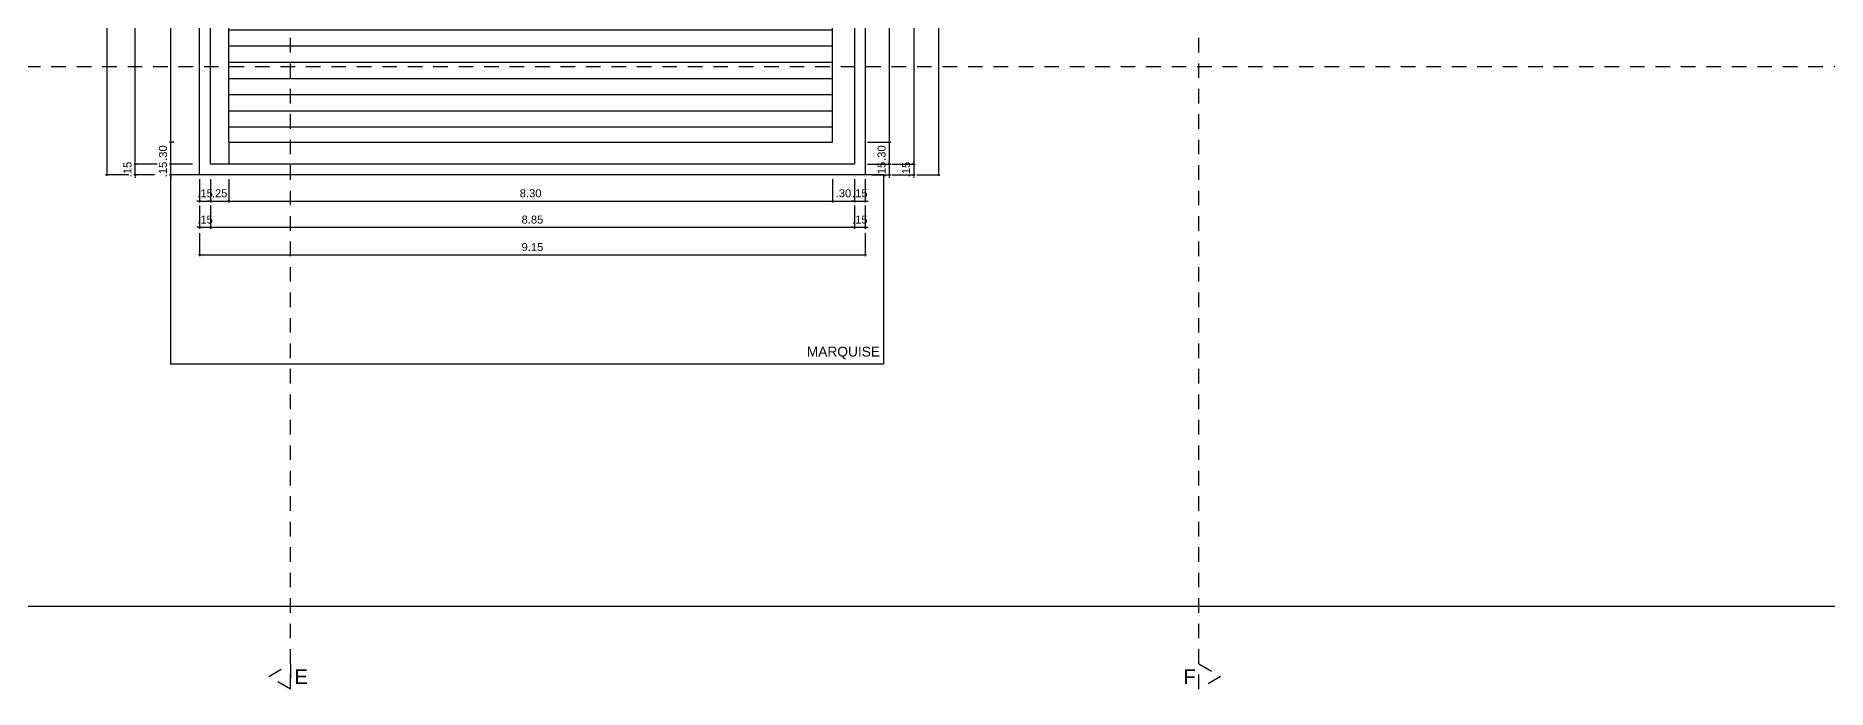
# Model space of a CAD drawing. Header units: millimetres. Extents: x 2125 to 3408, y 1171 to 1686.
# Drawn here: x 2677.66 to 2702.28, y 1437.1 to 1446.08 of the extents above; entities that cross this region are included whole.
import ezdxf

# ---------------------------------------------------------------- set-up
doc = ezdxf.new("R2010")
doc.units = ezdxf.units.MM
doc.linetypes.add('CONTORNO_QUADRO_T', pattern=[0.35, 0.2, -0.15])
for name, color, linetype in [('CALHA', 2, 'Continuous'), ('cobertura', 1, 'Continuous'), ('cotas', 7, 'Continuous'), ('linha de corte', 1, 'Continuous'), ('PAREDES', 4, 'Continuous'), ('RUFO', 3, 'Continuous'), ('TEXTO03', 2, 'Continuous')]:
    doc.layers.add(name, color=color, linetype=linetype)
doc.styles.add('ROMANS', font='arial.ttf')
doc.styles.add('TEXTO1', font='swissko.ttf', dxfattribs={"width": 0.6, "height": 0.1})
doc.dimstyles.new('ESCALA75', dxfattribs={"dimtxt": 0.11, "dimasz": 0.02, "dimexe": 0.02, "dimexo": 0.04, "dimgap": 0.05, "dimtad": 1, "dimzin": 4, "dimdsep": 46, "dimtxsty": 'ROMANS', "dimblk1": 'PPC', "dimblk2": 'PPC', "dimsah": 1, "dimcen": 0.02, "dimclrd": 7, "dimclre": 7, "dimclrt": 3, "dimazin": 1, "dimtfac": 1, "dimtix": 1, "dimtmove": 0, "dimatfit": 3, "dimldrblk": 'PPC', "dimfxl": 0, "dimtolj": 1, "dimtzin": 12, "dimarcsym": 0})

# ---------------------------------------------------------------- blocks, each defined once
blk = doc.blocks.new('PPC')
at = {"color": 2}
blk.add_circle((0, 0), 0.5, dxfattribs=at)
blk = doc.blocks.new('*D681')
at = {"layer": 'cotas', "color": 7, "lineweight": -2, "transparency": 16777216}
for p, q in [((2689.15, 1451.819), (2689.409, 1451.819)), ((2689.389, 1451.799), (2689.389, 1444.639)), ((2689.089, 1444.619), (2689.409, 1444.619))]:
    blk.add_line(p, q, dxfattribs=at)
at = {"layer": 'DEFPOINTS', "color": 0, "transparency": 16777216}
for p in [(2689.11, 1451.819), (2688.66, 1444.619), (2689.389, 1444.619)]:
    blk.add_point(p, dxfattribs=at)
at = {"layer": 'cotas', "color": 7, "lineweight": -2, "transparency": 16777216, "xscale": 0.02, "yscale": 0.02, "zscale": 0.02}
for p, rotation in [((2689.389, 1451.819), 90), ((2689.389, 1444.619), 270)]:
    blk.add_blockref('PPC', p, dxfattribs=dict(at, rotation=rotation))
at = {"layer": 'cotas', "color": 3, "transparency": 16777216, "insert": (2689.283, 1448.219), "char_height": 0.11, "attachment_point": 5, "rotation": 90, "style": 'ROMANS'}
blk.add_mtext('\\A1;7.20', dxfattribs=at)
blk = doc.blocks.new('*D682')
at = {"layer": 'cotas', "color": 7, "lineweight": -2, "transparency": 16777216}
for p, q in [((2689.089, 1444.619), (2689.409, 1444.619)), ((2689.389, 1444.599), (2689.389, 1444.339)), ((2689.089, 1444.319), (2689.409, 1444.319))]:
    blk.add_line(p, q, dxfattribs=at)
at = {"layer": 'DEFPOINTS', "color": 0, "transparency": 16777216}
for p in [(2688.66, 1444.619), (2688.96, 1444.319), (2689.389, 1444.319)]:
    blk.add_point(p, dxfattribs=at)
at = {"layer": 'cotas', "color": 7, "lineweight": -2, "transparency": 16777216, "xscale": 0.02, "yscale": 0.02, "zscale": 0.02}
for p, rotation in [((2689.389, 1444.619), 90), ((2689.389, 1444.319), 270)]:
    blk.add_blockref('PPC', p, dxfattribs=dict(at, rotation=rotation))
at = {"layer": 'cotas', "color": 3, "transparency": 16777216, "insert": (2689.283, 1444.469), "char_height": 0.11, "attachment_point": 5, "rotation": 90, "style": 'ROMANS'}
blk.add_mtext('\\A1;.30', dxfattribs=at)
blk = doc.blocks.new('*D683')
at = {"layer": 'DEFPOINTS', "color": 0, "ltscale": 0.0001, "transparency": 16777216}
for p in [(2688.96, 1444.319), (2689.11, 1444.169), (2689.389, 1444.169)]:
    blk.add_point(p, dxfattribs=at)
at = {"layer": 'TEXTO03', "color": 7, "lineweight": -2, "ltscale": 0.0001, "transparency": 16777216}
for p, q in [((2689.089, 1444.319), (2689.409, 1444.319)), ((2689.15, 1444.169), (2689.409, 1444.169)), ((2689.389, 1444.339), (2689.389, 1444.359)), ((2689.389, 1444.319), (2689.389, 1444.169)), ((2689.389, 1444.149), (2689.389, 1444.129))]:
    blk.add_line(p, q, dxfattribs=at)
at = {"layer": 'TEXTO03', "color": 7, "lineweight": -2, "ltscale": 0.0001, "transparency": 16777216, "xscale": 0.02, "yscale": 0.02, "zscale": 0.02}
for p, rotation in [((2689.389, 1444.319), 270), ((2689.389, 1444.169), 90)]:
    blk.add_blockref('PPC', p, dxfattribs=dict(at, rotation=rotation))
at = {"layer": 'TEXTO03', "color": 3, "ltscale": 0.0001, "transparency": 16777216, "insert": (2689.283, 1444.244), "char_height": 0.11, "attachment_point": 5, "rotation": 90, "style": 'ROMANS'}
blk.add_mtext('\\A1;.15', dxfattribs=at)
blk = doc.blocks.new('*D684')
at = {"layer": 'cotas', "color": 7, "lineweight": -2, "transparency": 16777216}
for p, q in [((2689.723, 1451.969), (2689.746, 1451.969)), ((2689.726, 1451.949), (2689.726, 1444.339)), ((2689.426, 1444.319), (2689.746, 1444.319))]:
    blk.add_line(p, q, dxfattribs=at)
at = {"layer": 'DEFPOINTS', "color": 0, "transparency": 16777216}
for p in [(2689.683, 1451.969), (2689.008, 1444.319), (2689.726, 1444.319)]:
    blk.add_point(p, dxfattribs=at)
at = {"layer": 'cotas', "color": 7, "lineweight": -2, "transparency": 16777216, "xscale": 0.02, "yscale": 0.02, "zscale": 0.02}
for p, rotation in [((2689.726, 1451.969), 90), ((2689.726, 1444.319), 270)]:
    blk.add_blockref('PPC', p, dxfattribs=dict(at, rotation=rotation))
at = {"layer": 'cotas', "color": 3, "transparency": 16777216, "insert": (2689.619, 1448.144), "char_height": 0.11, "attachment_point": 5, "rotation": 90, "style": 'ROMANS'}
blk.add_mtext('\\A1;7.65', dxfattribs=at)
blk = doc.blocks.new('*D685')
at = {"layer": 'cotas', "color": 7, "lineweight": -2, "transparency": 16777216}
for p, q in [((2689.426, 1444.319), (2689.746, 1444.319)), ((2689.426, 1444.169), (2689.746, 1444.169)), ((2689.726, 1444.339), (2689.726, 1444.359)), ((2689.726, 1444.319), (2689.726, 1444.169)), ((2689.726, 1444.149), (2689.726, 1444.129))]:
    blk.add_line(p, q, dxfattribs=at)
at = {"layer": 'DEFPOINTS', "color": 0, "transparency": 16777216}
for p in [(2689.008, 1444.319), (2689.158, 1444.169), (2689.726, 1444.169)]:
    blk.add_point(p, dxfattribs=at)
at = {"layer": 'cotas', "color": 7, "lineweight": -2, "transparency": 16777216, "xscale": 0.02, "yscale": 0.02, "zscale": 0.02}
for p, rotation in [((2689.726, 1444.319), 270), ((2689.726, 1444.169), 90)]:
    blk.add_blockref('PPC', p, dxfattribs=dict(at, rotation=rotation))
at = {"layer": 'cotas', "color": 3, "transparency": 16777216, "insert": (2689.619, 1444.244), "char_height": 0.11, "attachment_point": 5, "rotation": 90, "style": 'ROMANS'}
blk.add_mtext('\\A1;.15', dxfattribs=at)
blk = doc.blocks.new('*D686')
at = {"layer": 'cotas', "color": 7, "lineweight": -2, "transparency": 16777216}
for p, q in [((2690.066, 1451.969), (2690.086, 1451.969)), ((2690.066, 1451.949), (2690.066, 1444.189)), ((2689.766, 1444.169), (2690.086, 1444.169))]:
    blk.add_line(p, q, dxfattribs=at)
at = {"layer": 'DEFPOINTS', "color": 0, "transparency": 16777216}
for p in [(2690.046, 1451.969), (2689.211, 1444.169), (2690.066, 1444.169)]:
    blk.add_point(p, dxfattribs=at)
at = {"layer": 'cotas', "color": 7, "lineweight": -2, "transparency": 16777216, "xscale": 0.02, "yscale": 0.02, "zscale": 0.02}
for p, rotation in [((2690.066, 1451.969), 90), ((2690.066, 1444.169), 270)]:
    blk.add_blockref('PPC', p, dxfattribs=dict(at, rotation=rotation))
at = {"layer": 'cotas', "color": 3, "transparency": 16777216, "insert": (2689.96, 1448.069), "char_height": 0.11, "attachment_point": 5, "rotation": 90, "style": 'ROMANS'}
blk.add_mtext('\\A1;7.80', dxfattribs=at)
blk = doc.blocks.new('*D762')
at = {"layer": 'cotas', "color": 7, "lineweight": -2, "transparency": 16777216}
for p, q in [((2679.909, 1444.11), (2679.909, 1443.79)), ((2680.059, 1444.11), (2680.059, 1443.79)), ((2679.889, 1443.81), (2679.869, 1443.81)), ((2679.909, 1443.81), (2680.059, 1443.81)), ((2680.079, 1443.81), (2680.099, 1443.81))]:
    blk.add_line(p, q, dxfattribs=at)
at = {"layer": 'DEFPOINTS', "color": 0, "transparency": 16777216}
for p in [(2679.909, 1444.169), (2680.059, 1444.319), (2680.059, 1443.81)]:
    blk.add_point(p, dxfattribs=at)
at = {"layer": 'cotas', "color": 7, "lineweight": -2, "transparency": 16777216, "xscale": 0.02, "yscale": 0.02, "zscale": 0.02}
blk.add_blockref('PPC', (2679.909, 1443.81), dxfattribs=at)
at = {"layer": 'cotas', "color": 7, "lineweight": -2, "transparency": 16777216, "xscale": 0.02, "yscale": 0.02, "zscale": 0.02, "rotation": 180}
blk.add_blockref('PPC', (2680.059, 1443.81), dxfattribs=at)
at = {"layer": 'cotas', "color": 3, "transparency": 16777216, "insert": (2679.984, 1443.916), "char_height": 0.11, "attachment_point": 5, "style": 'ROMANS'}
blk.add_mtext('\\A1;.15', dxfattribs=at)
blk = doc.blocks.new('*D763')
at = {"layer": 'cotas', "color": 7, "lineweight": -2, "transparency": 16777216}
for p, q in [((2680.059, 1444.11), (2680.059, 1443.79)), ((2680.309, 1444.11), (2680.309, 1443.79)), ((2680.039, 1443.81), (2680.019, 1443.81)), ((2680.059, 1443.81), (2680.309, 1443.81)), ((2680.329, 1443.81), (2680.349, 1443.81))]:
    blk.add_line(p, q, dxfattribs=at)
at = {"layer": 'DEFPOINTS', "color": 0, "transparency": 16777216}
for p in [(2680.059, 1444.319), (2680.309, 1444.319), (2680.309, 1443.81)]:
    blk.add_point(p, dxfattribs=at)
at = {"layer": 'cotas', "color": 7, "lineweight": -2, "transparency": 16777216, "xscale": 0.02, "yscale": 0.02, "zscale": 0.02}
blk.add_blockref('PPC', (2680.059, 1443.81), dxfattribs=at)
at = {"layer": 'cotas', "color": 7, "lineweight": -2, "transparency": 16777216, "xscale": 0.02, "yscale": 0.02, "zscale": 0.02, "rotation": 180}
blk.add_blockref('PPC', (2680.309, 1443.81), dxfattribs=at)
at = {"layer": 'cotas', "color": 3, "transparency": 16777216, "insert": (2680.184, 1443.916), "char_height": 0.11, "attachment_point": 5, "style": 'ROMANS'}
blk.add_mtext('\\A1;.25', dxfattribs=at)
blk = doc.blocks.new('*D764')
at = {"layer": 'cotas', "color": 7, "lineweight": -2, "transparency": 16777216}
for p, q in [((2680.309, 1444.11), (2680.309, 1443.79)), ((2688.609, 1444.11), (2688.609, 1443.79)), ((2680.329, 1443.81), (2688.589, 1443.81))]:
    blk.add_line(p, q, dxfattribs=at)
at = {"layer": 'DEFPOINTS', "color": 0, "transparency": 16777216}
for p in [(2688.609, 1444.619), (2680.309, 1444.319), (2688.609, 1443.81)]:
    blk.add_point(p, dxfattribs=at)
at = {"layer": 'cotas', "color": 7, "lineweight": -2, "transparency": 16777216, "xscale": 0.02, "yscale": 0.02, "zscale": 0.02, "rotation": 180}
blk.add_blockref('PPC', (2680.309, 1443.81), dxfattribs=at)
at = {"layer": 'cotas', "color": 7, "lineweight": -2, "transparency": 16777216, "xscale": 0.02, "yscale": 0.02, "zscale": 0.02}
blk.add_blockref('PPC', (2688.609, 1443.81), dxfattribs=at)
at = {"layer": 'cotas', "color": 3, "transparency": 16777216, "insert": (2684.459, 1443.916), "char_height": 0.11, "attachment_point": 5, "style": 'ROMANS'}
blk.add_mtext('\\A1;8.30', dxfattribs=at)
blk = doc.blocks.new('*D765')
at = {"layer": 'cotas', "color": 7, "lineweight": -2, "transparency": 16777216}
for p, q in [((2688.609, 1444.11), (2688.609, 1443.79)), ((2688.909, 1444.11), (2688.909, 1443.79)), ((2688.629, 1443.81), (2688.889, 1443.81))]:
    blk.add_line(p, q, dxfattribs=at)
at = {"layer": 'DEFPOINTS', "color": 0, "transparency": 16777216}
for p in [(2688.609, 1444.619), (2688.909, 1444.319), (2688.909, 1443.81)]:
    blk.add_point(p, dxfattribs=at)
at = {"layer": 'cotas', "color": 7, "lineweight": -2, "transparency": 16777216, "xscale": 0.02, "yscale": 0.02, "zscale": 0.02, "rotation": 180}
blk.add_blockref('PPC', (2688.609, 1443.81), dxfattribs=at)
at = {"layer": 'cotas', "color": 7, "lineweight": -2, "transparency": 16777216, "xscale": 0.02, "yscale": 0.02, "zscale": 0.02}
blk.add_blockref('PPC', (2688.909, 1443.81), dxfattribs=at)
at = {"layer": 'cotas', "color": 3, "transparency": 16777216, "insert": (2688.759, 1443.916), "char_height": 0.11, "attachment_point": 5, "style": 'ROMANS'}
blk.add_mtext('\\A1;.30', dxfattribs=at)
blk = doc.blocks.new('*D766')
at = {"layer": 'cotas', "color": 7, "lineweight": -2, "transparency": 16777216}
for p, q in [((2688.909, 1444.11), (2688.909, 1443.79)), ((2689.059, 1444.11), (2689.059, 1443.79)), ((2688.889, 1443.81), (2688.869, 1443.81)), ((2688.909, 1443.81), (2689.059, 1443.81)), ((2689.079, 1443.81), (2689.099, 1443.81))]:
    blk.add_line(p, q, dxfattribs=at)
at = {"layer": 'DEFPOINTS', "color": 0, "transparency": 16777216}
for p in [(2688.909, 1444.319), (2689.059, 1444.169), (2689.059, 1443.81)]:
    blk.add_point(p, dxfattribs=at)
at = {"layer": 'cotas', "color": 7, "lineweight": -2, "transparency": 16777216, "xscale": 0.02, "yscale": 0.02, "zscale": 0.02}
blk.add_blockref('PPC', (2688.909, 1443.81), dxfattribs=at)
at = {"layer": 'cotas', "color": 7, "lineweight": -2, "transparency": 16777216, "xscale": 0.02, "yscale": 0.02, "zscale": 0.02, "rotation": 180}
blk.add_blockref('PPC', (2689.059, 1443.81), dxfattribs=at)
at = {"layer": 'cotas', "color": 3, "transparency": 16777216, "insert": (2688.984, 1443.916), "char_height": 0.11, "attachment_point": 5, "style": 'ROMANS'}
blk.add_mtext('\\A1;.15', dxfattribs=at)
blk = doc.blocks.new('*D687')
at = {"layer": 'cotas', "color": 7, "lineweight": -2, "transparency": 16777216}
for p, q in [((2679.909, 1443.749), (2679.909, 1443.429)), ((2680.059, 1443.749), (2680.059, 1443.429)), ((2679.889, 1443.449), (2679.869, 1443.449)), ((2679.909, 1443.449), (2680.059, 1443.449)), ((2680.079, 1443.449), (2680.099, 1443.449))]:
    blk.add_line(p, q, dxfattribs=at)
at = {"layer": 'DEFPOINTS', "color": 0, "transparency": 16777216}
for p in [(2679.909, 1444.124), (2680.059, 1444.274), (2680.059, 1443.449)]:
    blk.add_point(p, dxfattribs=at)
at = {"layer": 'cotas', "color": 7, "lineweight": -2, "transparency": 16777216, "xscale": 0.02, "yscale": 0.02, "zscale": 0.02}
blk.add_blockref('PPC', (2679.909, 1443.449), dxfattribs=at)
at = {"layer": 'cotas', "color": 7, "lineweight": -2, "transparency": 16777216, "xscale": 0.02, "yscale": 0.02, "zscale": 0.02, "rotation": 180}
blk.add_blockref('PPC', (2680.059, 1443.449), dxfattribs=at)
at = {"layer": 'cotas', "color": 3, "transparency": 16777216, "insert": (2679.984, 1443.555), "char_height": 0.11, "attachment_point": 5, "style": 'ROMANS'}
blk.add_mtext('\\A1;.15', dxfattribs=at)
blk = doc.blocks.new('*D688')
at = {"layer": 'cotas', "color": 7, "lineweight": -2, "transparency": 16777216}
for p, q in [((2680.059, 1443.749), (2680.059, 1443.429)), ((2688.909, 1443.749), (2688.909, 1443.429)), ((2680.079, 1443.449), (2688.889, 1443.449))]:
    blk.add_line(p, q, dxfattribs=at)
at = {"layer": 'DEFPOINTS', "color": 0, "transparency": 16777216}
for p in [(2680.059, 1444.274), (2688.909, 1444.274), (2688.909, 1443.449)]:
    blk.add_point(p, dxfattribs=at)
at = {"layer": 'cotas', "color": 7, "lineweight": -2, "transparency": 16777216, "xscale": 0.02, "yscale": 0.02, "zscale": 0.02, "rotation": 180}
blk.add_blockref('PPC', (2680.059, 1443.449), dxfattribs=at)
at = {"layer": 'cotas', "color": 7, "lineweight": -2, "transparency": 16777216, "xscale": 0.02, "yscale": 0.02, "zscale": 0.02}
blk.add_blockref('PPC', (2688.909, 1443.449), dxfattribs=at)
at = {"layer": 'cotas', "color": 3, "transparency": 16777216, "insert": (2684.484, 1443.555), "char_height": 0.11, "attachment_point": 5, "style": 'ROMANS'}
blk.add_mtext('\\A1;8.85', dxfattribs=at)
blk = doc.blocks.new('*D689')
at = {"layer": 'cotas', "color": 7, "lineweight": -2, "transparency": 16777216}
for p, q in [((2688.909, 1443.749), (2688.909, 1443.429)), ((2689.059, 1443.749), (2689.059, 1443.429)), ((2688.889, 1443.449), (2688.869, 1443.449)), ((2688.909, 1443.449), (2689.059, 1443.449)), ((2689.079, 1443.449), (2689.099, 1443.449))]:
    blk.add_line(p, q, dxfattribs=at)
at = {"layer": 'DEFPOINTS', "color": 0, "transparency": 16777216}
for p in [(2688.909, 1444.274), (2689.059, 1444.124), (2689.059, 1443.449)]:
    blk.add_point(p, dxfattribs=at)
at = {"layer": 'cotas', "color": 7, "lineweight": -2, "transparency": 16777216, "xscale": 0.02, "yscale": 0.02, "zscale": 0.02}
blk.add_blockref('PPC', (2688.909, 1443.449), dxfattribs=at)
at = {"layer": 'cotas', "color": 7, "lineweight": -2, "transparency": 16777216, "xscale": 0.02, "yscale": 0.02, "zscale": 0.02, "rotation": 180}
blk.add_blockref('PPC', (2689.059, 1443.449), dxfattribs=at)
at = {"layer": 'cotas', "color": 3, "transparency": 16777216, "insert": (2688.984, 1443.555), "char_height": 0.11, "attachment_point": 5, "style": 'ROMANS'}
blk.add_mtext('\\A1;.15', dxfattribs=at)
blk = doc.blocks.new('*D690')
at = {"layer": 'cotas', "color": 7, "lineweight": -2, "transparency": 16777216}
for p, q in [((2679.909, 1443.371), (2679.909, 1443.051)), ((2689.059, 1443.371), (2689.059, 1443.051)), ((2679.929, 1443.071), (2689.039, 1443.071))]:
    blk.add_line(p, q, dxfattribs=at)
at = {"layer": 'DEFPOINTS', "color": 0, "transparency": 16777216}
for p in [(2679.909, 1444.078), (2689.059, 1444.078), (2689.059, 1443.071)]:
    blk.add_point(p, dxfattribs=at)
at = {"layer": 'cotas', "color": 7, "lineweight": -2, "transparency": 16777216, "xscale": 0.02, "yscale": 0.02, "zscale": 0.02, "rotation": 180}
blk.add_blockref('PPC', (2679.909, 1443.071), dxfattribs=at)
at = {"layer": 'cotas', "color": 7, "lineweight": -2, "transparency": 16777216, "xscale": 0.02, "yscale": 0.02, "zscale": 0.02}
blk.add_blockref('PPC', (2689.059, 1443.071), dxfattribs=at)
at = {"layer": 'cotas', "color": 3, "transparency": 16777216, "insert": (2684.484, 1443.177), "char_height": 0.11, "attachment_point": 5, "style": 'ROMANS'}
blk.add_mtext('\\A1;9.15', dxfattribs=at)
blk = doc.blocks.new('*D691')
at = {"layer": 'cotas', "color": 7, "lineweight": -2, "transparency": 16777216}
for p, q in [((2679.813, 1444.319), (2679.493, 1444.319)), ((2679.776, 1444.169), (2679.493, 1444.169)), ((2679.513, 1444.339), (2679.513, 1444.359)), ((2679.513, 1444.169), (2679.513, 1444.319)), ((2679.513, 1444.149), (2679.513, 1444.129))]:
    blk.add_line(p, q, dxfattribs=at)
at = {"layer": 'DEFPOINTS', "color": 0, "transparency": 16777216}
for p in [(2679.513, 1444.319), (2679.816, 1444.169), (2679.966, 1444.319)]:
    blk.add_point(p, dxfattribs=at)
at = {"layer": 'cotas', "color": 7, "lineweight": -2, "transparency": 16777216, "xscale": 0.02, "yscale": 0.02, "zscale": 0.02}
for p, rotation in [((2679.513, 1444.319), 270), ((2679.513, 1444.169), 90)]:
    blk.add_blockref('PPC', p, dxfattribs=dict(at, rotation=rotation))
at = {"layer": 'cotas', "color": 3, "transparency": 16777216, "insert": (2679.406, 1444.244), "char_height": 0.11, "attachment_point": 5, "rotation": 90, "style": 'ROMANS'}
blk.add_mtext('\\A1;.15', dxfattribs=at)
blk = doc.blocks.new('*D767')
at = {"color": 7, "lineweight": -2, "transparency": 16777216}
for p, q in [((2679.553, 1444.619), (2679.493, 1444.619)), ((2679.513, 1444.339), (2679.513, 1444.599)), ((2679.553, 1444.319), (2679.493, 1444.319))]:
    blk.add_line(p, q, dxfattribs=at)
at = {"layer": 'DEFPOINTS', "color": 0, "transparency": 16777216}
for p in [(2679.513, 1444.619), (2680.309, 1444.619), (2679.966, 1444.319)]:
    blk.add_point(p, dxfattribs=at)
at = {"color": 7, "lineweight": -2, "transparency": 16777216, "xscale": 0.02, "yscale": 0.02, "zscale": 0.02}
for p, rotation in [((2679.513, 1444.619), 90), ((2679.513, 1444.319), 270)]:
    blk.add_blockref('PPC', p, dxfattribs=dict(at, rotation=rotation))
at = {"color": 3, "transparency": 16777216, "insert": (2679.406, 1444.469), "char_height": 0.11, "attachment_point": 5, "rotation": 90, "style": 'ROMANS'}
blk.add_mtext('\\A1;.30', dxfattribs=at)
blk = doc.blocks.new('*D768')
at = {"color": 7, "lineweight": -2, "transparency": 16777216}
for p, q in [((2679.553, 1449.969), (2679.493, 1449.969)), ((2679.513, 1444.639), (2679.513, 1449.949)), ((2679.553, 1444.619), (2679.493, 1444.619))]:
    blk.add_line(p, q, dxfattribs=at)
at = {"layer": 'DEFPOINTS', "color": 0, "transparency": 16777216}
for p in [(2679.513, 1449.969), (2679.909, 1449.969), (2680.309, 1444.619)]:
    blk.add_point(p, dxfattribs=at)
at = {"color": 7, "lineweight": -2, "transparency": 16777216, "xscale": 0.02, "yscale": 0.02, "zscale": 0.02}
for p, rotation in [((2679.513, 1449.969), 90), ((2679.513, 1444.619), 270)]:
    blk.add_blockref('PPC', p, dxfattribs=dict(at, rotation=rotation))
at = {"color": 3, "transparency": 16777216, "insert": (2679.406, 1447.294), "char_height": 0.11, "attachment_point": 5, "rotation": 90, "style": 'ROMANS'}
blk.add_mtext('\\A1;5.35', dxfattribs=at)
blk = doc.blocks.new('*D692')
at = {"layer": 'cotas', "color": 7, "lineweight": -2, "transparency": 16777216}
for p, q in [((2679.324, 1449.969), (2679.004, 1449.969)), ((2679.024, 1444.339), (2679.024, 1449.949)), ((2679.324, 1444.319), (2679.004, 1444.319))]:
    blk.add_line(p, q, dxfattribs=at)
at = {"layer": 'DEFPOINTS', "color": 0, "transparency": 16777216}
for p in [(2679.024, 1449.969), (2679.688, 1449.969), (2679.838, 1444.319)]:
    blk.add_point(p, dxfattribs=at)
at = {"layer": 'cotas', "color": 7, "lineweight": -2, "transparency": 16777216, "xscale": 0.02, "yscale": 0.02, "zscale": 0.02}
for p, rotation in [((2679.024, 1449.969), 90), ((2679.024, 1444.319), 270)]:
    blk.add_blockref('PPC', p, dxfattribs=dict(at, rotation=rotation))
at = {"layer": 'cotas', "color": 3, "transparency": 16777216, "insert": (2678.918, 1447.144), "char_height": 0.11, "attachment_point": 5, "rotation": 90, "style": 'ROMANS'}
blk.add_mtext('\\A1;5.65', dxfattribs=at)
blk = doc.blocks.new('*D693')
at = {"layer": 'cotas', "color": 7, "lineweight": -2, "transparency": 16777216}
for p, q in [((2678.937, 1449.969), (2678.617, 1449.969)), ((2678.637, 1444.189), (2678.637, 1449.949)), ((2678.937, 1444.169), (2678.617, 1444.169))]:
    blk.add_line(p, q, dxfattribs=at)
at = {"layer": 'DEFPOINTS', "color": 0, "transparency": 16777216}
for p in [(2678.637, 1449.969), (2679.565, 1449.969), (2679.565, 1444.169)]:
    blk.add_point(p, dxfattribs=at)
at = {"layer": 'cotas', "color": 7, "lineweight": -2, "transparency": 16777216, "xscale": 0.02, "yscale": 0.02, "zscale": 0.02}
for p, rotation in [((2678.637, 1449.969), 90), ((2678.637, 1444.169), 270)]:
    blk.add_blockref('PPC', p, dxfattribs=dict(at, rotation=rotation))
at = {"layer": 'cotas', "color": 3, "transparency": 16777216, "insert": (2678.531, 1447.069), "char_height": 0.11, "attachment_point": 5, "rotation": 90, "style": 'ROMANS'}
blk.add_mtext('\\A1;5.80', dxfattribs=at)
blk = doc.blocks.new('*D701')
at = {"layer": 'cotas', "color": 7, "lineweight": -2, "transparency": 16777216}
for p, q in [((2679.324, 1444.319), (2679.004, 1444.319)), ((2679.288, 1444.169), (2679.004, 1444.169)), ((2679.024, 1444.339), (2679.024, 1444.359)), ((2679.024, 1444.169), (2679.024, 1444.319)), ((2679.024, 1444.149), (2679.024, 1444.129))]:
    blk.add_line(p, q, dxfattribs=at)
at = {"layer": 'DEFPOINTS', "color": 0, "transparency": 16777216}
for p in [(2679.024, 1444.319), (2679.328, 1444.169), (2679.478, 1444.319)]:
    blk.add_point(p, dxfattribs=at)
at = {"layer": 'cotas', "color": 7, "lineweight": -2, "transparency": 16777216, "xscale": 0.02, "yscale": 0.02, "zscale": 0.02}
for p, rotation in [((2679.024, 1444.319), 270), ((2679.024, 1444.169), 90)]:
    blk.add_blockref('PPC', p, dxfattribs=dict(at, rotation=rotation))
at = {"layer": 'cotas', "color": 3, "transparency": 16777216, "insert": (2678.918, 1444.244), "char_height": 0.11, "attachment_point": 5, "rotation": 90, "style": 'ROMANS'}
blk.add_mtext('\\A1;.15', dxfattribs=at)

msp = doc.modelspace()

# ---------------------------------------------------------------- hatches: boundary and pattern name
at = {"layer": 'cobertura'}
h = msp.add_hatch(dxfattribs=at)
h.set_pattern_fill('ANSI31', color=256, scale=0.07, angle=315)
h.set_pattern_definition([(0, (301.1617, 614.94809), (7e-17, 0.22225), [])])
h.paths.add_polyline_path([(2688.9838, 1459.1189), (2680.3088, 1459.1189), (2680.3088, 1444.6189), (2688.6088, 1444.6189), (2688.6088, 1452.2689), (2688.9838, 1452.2689)])
h.paths.add_polyline_path([(2684.657, 1452.521), (2684.657, 1451.2711), (2684.0208, 1451.896)], flags=16)
h.paths.add_polyline_path([(2684.0338, 1451.7554), (2684.7451, 1451.7554), (2684.7451, 1452.0392), (2684.0338, 1452.0392)], flags=24)

# ---------------------------------------------------------------- linework, layer by layer
at = {"linetype": 'Continuous'}
msp.add_line((2714.9988, 1438.2389), (2654.5588, 1438.2389), dxfattribs=at)
at = {"layer": 'CALHA'}
msp.add_line((2680.3088, 1444.6189), (2680.3088, 1459.1189), dxfattribs=at)
at = {"layer": 'linha de corte', "linetype": 'CONTORNO_QUADRO_T'}
for p, q in [((2681.1588, 1437.1025), (2681.1588, 1463.3272)), ((2693.6437, 1437.1025), (2693.6437, 1463.3272)), ((2704.6709, 1445.6548), (2652.3467, 1445.6548))]:
    msp.add_line(p, q, dxfattribs=at)
for points in [[(2680.8588, 1437.2757), (2681.1588, 1437.4489), (2681.1588, 1437.1025)], [(2693.9437, 1437.2757), (2693.6437, 1437.1025), (2693.6437, 1437.4489)]]:
    msp.add_lwpolyline(points, close=True, dxfattribs=at)
at = {"layer": 'PAREDES'}
msp.add_lwpolyline([(2669.7588, 1444.1689), (2656.0588, 1444.1689), (2656.0588, 1447.9689), (2657.6088, 1447.9689), (2657.6088, 1449.9689), (2656.0588, 1449.9689), (2656.0588, 1453.7689), (2660.3088, 1453.7689), (2660.4588, 1453.7689), (2660.4588, 1459.5689), (2700.8588, 1459.5689), (2700.8588, 1450.3689), (2698.0088, 1450.3689), (2698.0088, 1451.8189), (2689.0588, 1451.8189), (2689.0588, 1444.1689), (2679.9088, 1444.1689), (2679.9088, 1449.9689), (2669.7588, 1449.9689), (2669.7588, 1444.1689)], dxfattribs=at)
msp.add_lwpolyline([(2669.6088, 1444.3189), (2656.2088, 1444.3189), (2656.2088, 1447.8189), (2657.7588, 1447.8189), (2657.7588, 1450.1189), (2656.2088, 1450.1189), (2656.2088, 1453.6189), (2660.3088, 1453.6189), (2660.6088, 1453.6189), (2660.6088, 1459.4189), (2700.7088, 1459.4189), (2700.7088, 1450.5189), (2698.1588, 1450.5189), (2698.1588, 1451.9689), (2688.9088, 1451.9689), (2688.9088, 1444.3189), (2680.0588, 1444.3189), (2680.0588, 1450.1189), (2669.6088, 1450.1189)], close=True, dxfattribs=at)
at = {"layer": 'RUFO'}
for p, q in [((2688.6088, 1444.6189), (2688.6088, 1452.2689)), ((2680.3088, 1444.6189), (2688.6088, 1444.6189)), ((2680.3088, 1444.6189), (2680.3088, 1444.3189))]:
    msp.add_line(p, q, dxfattribs=at)
at = {"layer": 'TEXTO03', "ltscale": 0.0001}
for p, q in [((2679.5088, 1444.1689), (2679.5088, 1441.5689)), ((2679.9088, 1444.1689), (2679.5088, 1444.1689)), ((2689.3088, 1444.1689), (2689.0588, 1444.1689)), ((2689.3088, 1444.1689), (2689.3088, 1441.5689)), ((2689.3088, 1441.5689), (2679.5088, 1441.5689))]:
    msp.add_line(p, q, dxfattribs=at)

# ---------------------------------------------------------------- texts
at = {"layer": 'linha de corte', "ltscale": 0.0001, "char_height": 0.12, "width": 0.619452, "attachment_point": 1, "style": 'TEXTO1'}
for s, insert in [('{\\fSansSerif|b0|i0|c2|p2;\\H1.6667x;\\W1;E}', (2681.2126, 1437.3738)), ('{\\fSansSerif|b0|i0|c2|p2;\\H1.6667x;\\W1;F}', (2693.4318, 1437.3738))]:
    msp.add_mtext(s, dxfattribs=dict(at, insert=insert))
at = {"layer": 'TEXTO03', "ltscale": 0.0001, "insert": (2687.6975, 1441.8087), "char_height": 0.09, "width": 3.738608, "attachment_point": 1, "style": 'TEXTO1'}
msp.add_mtext('\\pi0.55813;{\\fSansSerif|b0|i0|c2|p2;\\H1.5x;\\W1;\\C2;MARQUISE}', dxfattribs=at)

# ---------------------------------------------------------------- dimensions: what is measured, and where the dimension line sits
for base, p1, p2, picture, middle in [((2679.5127, 1449.9689), (2680.3088, 1444.6189), (2679.9088, 1449.9689), '*D768', (2679.4065, 1447.2939)), ((2679.5127, 1444.6189), (2679.966, 1444.3189), (2680.3088, 1444.6189), '*D767', (2679.4065, 1444.4689))]:
    dim = msp.add_linear_dim(base=base, p1=p1, p2=p2, angle=90, dimstyle='ESCALA75', override={"dimtmove": 1, "dimfxl": 0.04, "dimarcsym": 1})
    dim.commit()
    dim.dimension.update_dxf_attribs({"geometry": picture, "text_midpoint": middle})
at = {"layer": 'cotas'}
for base, p1, p2, picture, middle in [((2689.389, 1444.6189), (2689.1097, 1451.8189), (2688.6597, 1444.6189), '*D681', (2689.2829, 1448.2189)), ((2689.7256, 1444.3189), (2689.6832, 1451.9689), (2689.0076, 1444.3189), '*D684', (2689.6194, 1448.1439)), ((2690.066, 1444.1689), (2690.0461, 1451.9689), (2689.2109, 1444.1689), '*D686', (2689.9599, 1448.0689)), ((2678.637, 1449.9689), (2679.5655, 1444.1689), (2679.5655, 1449.9689), '*D693', (2678.5309, 1447.0689)), ((2679.0244, 1449.9689), (2679.8385, 1444.3189), (2679.6885, 1449.9689), '*D692', (2678.9183, 1447.1439)), ((2689.389, 1444.3189), (2688.6597, 1444.6189), (2688.9597, 1444.3189), '*D682', (2689.2828, 1444.4689)), ((2679.0244, 1444.3189), (2679.3278, 1444.1689), (2679.4778, 1444.3189), '*D701', (2678.9183, 1444.2439)), ((2679.5127, 1444.3189), (2679.816, 1444.1689), (2679.966, 1444.3189), '*D691', (2679.4065, 1444.2439)), ((2689.7256, 1444.1689), (2689.0076, 1444.3189), (2689.1576, 1444.1689), '*D685', (2689.6194, 1444.2439))]:
    dim = msp.add_linear_dim(base=base, p1=p1, p2=p2, angle=90, dimstyle='ESCALA75', dxfattribs=at)
    dim.commit()
    dim.dimension.update_dxf_attribs({"geometry": picture, "text_midpoint": middle})
for base, p1, p2, picture, middle in [((2688.6088, 1443.8098), (2680.3088, 1444.3189), (2688.6088, 1444.6189), '*D764', (2684.4588, 1443.916)), ((2688.9088, 1443.8098), (2688.6088, 1444.6189), (2688.9088, 1444.3189), '*D765', (2688.7588, 1443.916)), ((2680.0588, 1443.8098), (2679.9088, 1444.1689), (2680.0588, 1444.3189), '*D762', (2679.9838, 1443.916)), ((2680.0588, 1443.4489), (2679.9088, 1444.1237), (2680.0588, 1444.2737), '*D687', (2679.9838, 1443.555)), ((2680.3088, 1443.8098), (2680.0588, 1444.3189), (2680.3088, 1444.3189), '*D763', (2680.1838, 1443.916)), ((2688.9088, 1443.4489), (2680.0588, 1444.2737), (2688.9088, 1444.2737), '*D688', (2684.4838, 1443.555)), ((2689.0588, 1443.8098), (2688.9088, 1444.3189), (2689.0588, 1444.1689), '*D766', (2688.9838, 1443.916)), ((2689.0588, 1443.4489), (2688.9088, 1444.2737), (2689.0588, 1444.1237), '*D689', (2688.9838, 1443.555)), ((2689.0588, 1443.0708), (2679.9088, 1444.0779), (2689.0588, 1444.0779), '*D690', (2684.4838, 1443.177))]:
    dim = msp.add_linear_dim(base=base, p1=p1, p2=p2, dimstyle='ESCALA75', dxfattribs=at)
    dim.commit()
    dim.dimension.update_dxf_attribs({"geometry": picture, "text_midpoint": middle})
at = {"layer": 'TEXTO03', "ltscale": 0.0001}
dim = msp.add_linear_dim(base=(2689.389, 1444.1689), p1=(2688.9597, 1444.3189), p2=(2689.1097, 1444.1689), angle=90, dimstyle='ESCALA75', dxfattribs=at)
dim.commit()
dim.dimension.update_dxf_attribs({"geometry": '*D683', "text_midpoint": (2689.2829, 1444.2439)})

doc.saveas('drawing.dxf')
